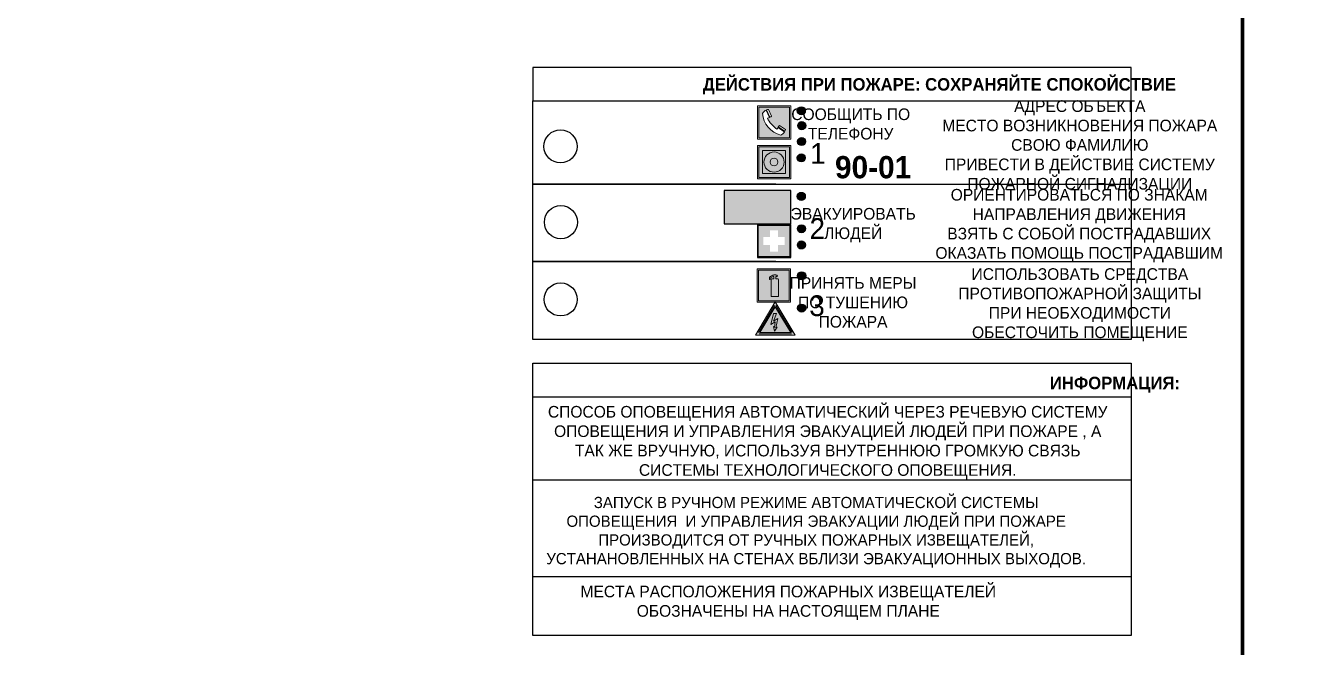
# Model space of a CAD drawing. Header units: millimetres. Extents: x 13114 to 67229, y 22859 to 38520.
# Drawn here: x 30238.9 to 30546.3, y 30672.6 to 30822.1 of the extents above; entities that cross this region are included whole.
import ezdxf

# ---------------------------------------------------------------- set-up
doc = ezdxf.new("R2010")
doc.units = ezdxf.units.MM
doc.styles.add('обычный', font='arial.ttf')

# ---------------------------------------------------------------- blocks, each defined once
blk = doc.blocks.new('A$C3E6D3DDE')
at = {"lineweight": 5}
h = blk.add_hatch(color=40, dxfattribs=at)
h.paths.add_polyline_path([(24.1, 1.45), (16.46, -11.35), (31.74, -11.35)])
h.paths.add_polyline_path([(24.09, -0.46), (30.03, -10.41), (18.14, -10.41)], flags=16)
h.paths.add_polyline_path([(24.54, -3.08), (23.41, -6.02), (25.13, -5.01), (24.33, -8.5), (24.82, -8.27), (23.79, -9.86), (23.4, -8.04), (23.8, -8.43), (24.04, -6.29), (22.39, -7.25), (23.44, -3.08)], flags=0)
h = blk.add_hatch(color=256, dxfattribs=at)
h.paths.add_polyline_path([(24.37, 0.03, 0.567511), (23.82, 0.03), (17.59, -10.4, 0.582454), (17.86, -10.88), (30.32, -10.88, 0.582149), (30.6, -10.4)])
h.paths.add_polyline_path([(24.09, -0.46), (18.14, -10.41), (30.03, -10.41)], flags=16)
h.paths.add_polyline_path([(24.54, -3.08), (23.41, -6.02), (25.13, -5.01), (24.33, -8.5), (24.82, -8.27), (23.79, -9.86), (23.4, -8.04), (23.8, -8.43), (24.04, -6.29), (22.39, -7.25), (23.44, -3.08)], flags=0)
h = blk.add_hatch(color=40, dxfattribs=at)
h.paths.add_polyline_path([(24.09, -0.46), (18.14, -10.41), (30.03, -10.41)])
h.paths.add_polyline_path([(24.82, -8.27), (23.79, -9.86), (23.4, -8.04), (23.8, -8.43), (24.04, -6.29), (22.39, -7.25), (23.44, -3.08), (24.54, -3.08), (23.41, -6.02), (25.13, -5.01), (24.33, -8.5)], flags=16)
at = {"color": 40, "lineweight": 5}
for p, q in [((16.46, -11.35), (24.1, 1.45)), ((24.1, 1.45), (31.74, -11.35))]:
    blk.add_line(p, q, dxfattribs=at)
at = {"lineweight": 5}
for p, q in [((17.59, -10.4), (23.82, 0.03)), ((24.37, 0.03), (30.6, -10.4)), ((18.14, -10.41), (24.09, -0.46)), ((23.44, -3.08), (22.39, -7.25)), ((23.41, -6.02), (24.54, -3.08)), ((24.54, -3.08), (23.44, -3.08)), ((24.09, -0.46), (30.03, -10.41)), ((22.39, -7.25), (24.04, -6.29)), ((23.8, -8.43), (23.4, -8.04)), ((23.4, -8.04), (23.79, -9.86)), ((25.13, -5.01), (23.41, -6.02)), ((23.79, -9.86), (24.82, -8.27)), ((24.04, -6.29), (23.8, -8.43)), ((24.33, -8.5), (25.13, -5.01)), ((24.82, -8.27), (24.33, -8.5)), ((17.86, -10.88), (30.32, -10.88)), ((18.14, -10.41), (30.03, -10.41))]:
    blk.add_line(p, q, dxfattribs=at)
at = {"color": 50, "lineweight": 5}
blk.add_line((31.74, -11.35), (16.46, -11.35), dxfattribs=at)
blk = doc.blocks.new('A$C456E1F9C')
at = {"lineweight": 5}
h = blk.add_hatch(color=242, dxfattribs=at)
h.paths.add_polyline_path([(0.51, -1.47), (0.51, -13.26), (12.29, -13.26), (12.29, -1.47)])
h.paths.add_polyline_path([(5.42, -4.95, -0.254479), (4.78, -5.4), (3.52, -2.53, -0.209735), (4.23, -2.4)], flags=16)
h.paths.add_polyline_path([(8.53, -8.6), (10.87, -10.17), (10.54, -10.76), (8.03, -9.13, -0.192251)], flags=16)
h.paths.add_polyline_path([(4.61, -5.49, 0.005518), (3.87, -5.72, 0.128647), (7.49, -10.01, 0.00809), (7.83, -9.33), (10.47, -10.97, -0.16736), (8.99, -12.25, -0.327862), (1.95, -3.95, -0.166952), (3.36, -2.62)], flags=16)
at = {"color": 242, "lineweight": 5}
for p, q in [((0, -13.77), (0, -0.97)), ((12.8, -0.97), (0, -0.97)), ((4.61, -5.49), (3.36, -2.62)), ((3.52, -2.53), (4.78, -5.4)), ((4.23, -2.4), (5.42, -4.95)), ((12.8, -13.77), (12.8, -0.97)), ((7.83, -9.33), (10.47, -10.97)), ((8.03, -9.13), (10.54, -10.76)), ((10.81, -10.12), (8.53, -8.6)), ((0, -13.77), (12.8, -13.77)), ((10.54, -10.76), (10.8, -10.3)), ((10.8, -10.3), (10.81, -10.12))]:
    blk.add_line(p, q, dxfattribs=at)
blk.add_lwpolyline([(0.51, -1.47), (12.29, -1.47), (12.29, -13.26), (0.51, -13.26)], close=True, dxfattribs=at)
for centre, radius, start, end in [((4.59, -5.34), 2.99, 114.2845, 152.1974), ((11.12, -3.31), 9.19, 183.9915, 256.6009), ((4.02, -3.27), 0.891, 76.3284, 123.7092), ((14.98, -39.1), 35.17, 107.1487, 108.4135), ((13.86, -0.94), 11.08, 205.5536, 234.8762), ((4.68, -4.59), 0.824, 276.9621, 334.0723), ((-13.31, 0.8), 23.44, 332.5487, 334.4027), ((8.94, -9.5), 0.989, 114.4092, 157.9388), ((7.87, -9.46), 3, 291.9291, 329.9329)]:
    blk.add_arc(centre, radius, start, end, dxfattribs=at)
blk = doc.blocks.new('A$C54414219')
at = {"true_color": 0xffffff}
h = blk.add_hatch(color=7, dxfattribs=at)
h.paths.add_polyline_path([(2.39, -9.45), (2.39, -18.3), (11.23, -18.3), (11.23, -9.45)], flags=0)
h.paths.add_polyline_path([(10.71, -13.87, -1), (2.92, -13.87, -1)], flags=0)
h.paths.add_polyline_path([(8.3, -13.87, -1), (5.33, -13.87, -1)], flags=0)
h.paths.add_polyline_path([(0.41, -7.47), (0.41, -20.27), (13.21, -20.27), (13.21, -7.47)])
h.paths.add_polyline_path([(0.92, -19.77), (12.71, -19.77), (12.71, -7.98), (0.92, -7.98)], flags=16)
h.paths.add_polyline_path([(11.23, -9.45), (11.23, -18.3), (2.39, -18.3), (2.39, -9.45)], flags=0)
at = {"lineweight": 5}
h = blk.add_hatch(color=242, dxfattribs=at)
h.paths.add_polyline_path([(12.71, -7.98), (0.92, -7.98), (0.92, -19.77), (12.71, -19.77)])
h.paths.add_polyline_path([(11.23, -18.3), (2.39, -18.3), (2.39, -9.45), (11.23, -9.45)], flags=16)
h.paths.add_polyline_path([(10.71, -13.87, -1), (2.92, -13.87, -1)], flags=0)
h.paths.add_polyline_path([(8.3, -13.87, -1), (5.33, -13.87, -1)], flags=0)
at = {"true_color": 0xffffff}
h = blk.add_hatch(color=7, dxfattribs=at)
h.paths.add_polyline_path([(2.39, -9.45), (2.39, -18.3), (11.23, -18.3), (11.23, -9.45)])
h.paths.add_polyline_path([(10.71, -13.87, -1), (2.92, -13.87, -1)], flags=16)
h.paths.add_polyline_path([(8.3, -13.87, -1), (5.33, -13.87, -1)], flags=0)
at = {"lineweight": 5}
h = blk.add_hatch(color=242, dxfattribs=at)
h.paths.add_polyline_path([(2.92, -13.87, 1), (10.71, -13.87, 1)])
h.paths.add_polyline_path([(8.3, -13.87, -1), (5.33, -13.87, -1)], flags=16)
at = {"color": 242, "lineweight": 5}
for p, q in [((0.41, -20.27), (0.41, -7.47)), ((0.41, -7.47), (13.21, -7.47)), ((0.41, -7.47), (13.21, -7.47)), ((13.21, -20.27), (13.21, -7.47)), ((0.41, -20.27), (13.21, -20.27))]:
    blk.add_line(p, q, dxfattribs=at)
for points in [[(0.92, -7.98), (12.71, -7.98), (12.71, -19.77), (0.92, -19.77)], [(2.39, -9.45), (11.23, -9.45), (11.23, -18.3), (2.39, -18.3)]]:
    blk.add_lwpolyline(points, close=True, dxfattribs=at)
for radius in [3.89, 1.49]:
    blk.add_circle((6.81, -13.87), radius, dxfattribs=at)
blk = doc.blocks.new('A$C32E8229D')
at = {"true_color": 0xffffff}
blk.add_hatch(color=7, dxfattribs=at).paths.add_polyline_path([(0, 0), (0, -8), (16, -8), (16, 0)])
h = blk.add_hatch(color=126)
h.paths.add_polyline_path([(0.2, -0.2), (15.8, -0.2), (15.8, -7.8), (0.2, -7.8)])
h.paths.add_polyline_path([(13.49, -2.05), (12.08, -2.05), (11.37, -2.63, 0.162397), (11.29, -2.84), (11.29, -3.63), (10.35, -3.63), (10.35, -4.05), (11.68, -4.05), (11.68, -3.48), (12.26, -4.28), (11.29, -5.1), (11.29, -6.78), (11.85, -6.78), (11.85, -5.44), (12.8, -4.64), (12.8, -5.94), (14.46, -5.94), (14.46, -5.39), (13.45, -5.39), (13.45, -3.97), (12.46, -2.59), (13.15, -2.59), (13.69, -3.34), (14.18, -3)], flags=16)
h.paths.add_polyline_path([(10.74, -1.82, 1), (11.8, -1.82, 1)], flags=16)
h.paths.add_polyline_path([(9.39, -3.59), (5.99, -3.59), (6.56, -3.03), (5.91, -3.03), (5.1, -3.83), (5.91, -4.64), (6.56, -4.64), (5.99, -4.09), (9.39, -4.09)], flags=16)
h.paths.add_polyline_path([(4.29, -1.08), (1.72, -1.08), (1.72, -6.6), (4.29, -6.6)], flags=16)
at = {"color": 126}
blk.add_lwpolyline([(16, -8), (0, -8), (0, 0), (16, 0)], close=True, dxfattribs=at)
blk = doc.blocks.new('A$C18900ED3')
h = blk.add_hatch(color=126)
h.paths.add_polyline_path([(-0.18, -0.18), (-7.02, -0.18), (-7.02, -7.02), (-0.18, -7.02)])
h.paths.add_polyline_path([(-5.89, -4.46), (-5.89, -2.77), (-4.46, -2.77), (-4.46, -1.31), (-2.77, -1.31), (-2.77, -2.77), (-1.33, -2.77), (-1.33, -4.46), (-2.77, -4.46), (-2.77, -5.89), (-4.46, -5.89), (-4.46, -4.46)], flags=16)
at = {"color": 126}
for p, q in [((-7.2, 0), (-7.2, -7.2)), ((0, 0), (-7.2, 0)), ((0, -7.2), (0, 0)), ((-7.02, -7.02), (-7.02, -0.18)), ((-7.02, -0.18), (-0.18, -0.18)), ((-0.18, -0.18), (-0.18, -7.02)), ((-7.2, -7.2), (0, -7.2)), ((-0.18, -7.02), (-7.02, -7.02))]:
    blk.add_line(p, q, dxfattribs=at)
blk = doc.blocks.new('A$C3AD82952')
at = {"true_color": 0xf5f5ff}
h = blk.add_hatch(color=7, dxfattribs=at)
h.dxf.hatch_style = 1
h.paths.add_polyline_path([(8.21, 8.73, 0.414214), (7.89, 9.05), (7.22, 9.05), (7.22, 9.92), (7.59, 9.92, 1), (7.57, 10.36), (7.22, 10.36), (7.22, 10.6), (6.43, 10.6), (6.43, 10.36), (6.01, 10.36), (4.74, 9.59), (4.74, 8.69), (4.98, 8.73), (4.98, 9.26), (6.12, 9.91), (6.43, 9.91), (6.43, 9.05), (5.76, 9.05, 0.414214), (5.44, 8.73), (5.44, 2.2), (8.21, 2.2)], flags=0)
h.paths.add_polyline_path([(12.8, 12.8), (0, 12.8), (0, 0), (12.8, 0)])
h.paths.add_polyline_path([(0.51, 12.29), (12.29, 12.29), (12.29, 0.51), (0.51, 0.51)], flags=16)
h.paths.add_polyline_path([(4.74, 9.59), (6.01, 10.36), (6.43, 10.36), (6.43, 10.6), (7.22, 10.6), (7.22, 10.36), (7.59, 10.36, -0.94586), (7.59, 9.92), (7.22, 9.92), (7.22, 9.05), (7.89, 9.05, -0.414214), (8.21, 8.73), (8.21, 2.2), (5.44, 2.2), (5.44, 8.73, -0.414214), (5.76, 9.05), (6.43, 9.05), (6.43, 9.91), (6.12, 9.91), (4.98, 9.26), (4.98, 8.73), (4.74, 8.69)], flags=0)
h = blk.add_hatch(color=242)
h.dxf.hatch_style = 1
h.paths.add_polyline_path([(12.29, 12.29), (0.51, 12.29), (0.51, 0.51), (12.29, 0.51)])
h.paths.add_polyline_path([(4.74, 8.69), (4.74, 9.59), (6.01, 10.36), (6.43, 10.36), (6.43, 10.6), (7.22, 10.6), (7.22, 10.36), (7.59, 10.36, -0.94586), (7.59, 9.92), (7.22, 9.92), (7.22, 9.05), (7.89, 9.05, -0.414214), (8.21, 8.73), (8.21, 2.2), (5.44, 2.2), (5.44, 8.73, -0.414214), (5.76, 9.05), (6.43, 9.05), (6.43, 9.91), (6.12, 9.91), (4.98, 9.26), (4.98, 8.73)], flags=16)
h = blk.add_hatch(color=7, dxfattribs=at)
h.dxf.hatch_style = 1
h.paths.add_polyline_path([(8.21, 8.73, 0.414214), (7.89, 9.05), (7.22, 9.05), (7.22, 9.92), (7.59, 9.92, 1), (7.57, 10.36), (7.22, 10.36), (7.22, 10.6), (6.43, 10.6), (6.43, 10.36), (6.01, 10.36), (4.74, 9.59), (4.74, 8.69), (4.98, 8.73), (4.98, 9.26), (6.12, 9.91), (6.43, 9.91), (6.43, 9.05), (5.76, 9.05, 0.414214), (5.44, 8.73), (5.44, 2.2), (8.21, 2.2)])
at = {"color": 242, "lineweight": 5}
for p, q in [((0, 0), (0, 12.8)), ((0, 12.8), (12.8, 12.8)), ((6.01, 10.36), (4.74, 9.59)), ((4.98, 9.26), (6.12, 9.91)), ((6.01, 10.36), (6.43, 10.36)), ((6.12, 9.91), (6.43, 9.91)), ((7.22, 10.6), (6.43, 10.6)), ((6.43, 10.6), (6.43, 10.36)), ((6.43, 9.91), (6.43, 9.05)), ((7.22, 10.36), (7.22, 10.6)), ((7.59, 10.36), (7.22, 10.36)), ((7.22, 9.05), (7.22, 9.92)), ((7.59, 9.92), (7.22, 9.92)), ((12.8, 0), (12.8, 12.8)), ((4.74, 9.59), (4.74, 8.69)), ((4.74, 8.69), (4.98, 8.73)), ((4.98, 8.73), (4.98, 9.26)), ((5.44, 2.2), (5.44, 8.73)), ((5.76, 9.05), (6.43, 9.05)), ((7.89, 9.05), (7.22, 9.05)), ((8.21, 2.2), (8.21, 8.73)), ((0, 0), (12.8, 0)), ((5.44, 2.2), (8.21, 2.2))]:
    blk.add_line(p, q, dxfattribs=at)
blk.add_lwpolyline([(0.51, 12.29), (12.29, 12.29), (12.29, 0.51), (0.51, 0.51)], close=True, dxfattribs=at)
for centre, radius, start, end in [((7.58, 10.14), 0.223, 273.1875, 86.8125), ((5.76, 8.73), 0.32, 90, 180), ((7.89, 8.73), 0.32, 0, 90)]:
    blk.add_arc(centre, radius, start, end, dxfattribs=at)

msp = doc.modelspace()

# ---------------------------------------------------------------- hatches: boundary and pattern name
at = {"lineweight": 0}
h = msp.add_hatch(color=256, dxfattribs=at)
h.dxf.hatch_style = 1
h.paths.add_polyline_path([(30424.38, 30801.63, 1), (30426.31, 30801.63, 1)])
h = msp.add_hatch(color=256, dxfattribs=at)
h.dxf.hatch_style = 1
h.paths.add_polyline_path([(30424.48, 30798.04, 1), (30426.41, 30798.04, 1)])
h = msp.add_hatch(color=256, dxfattribs=at)
h.dxf.hatch_style = 1
h.paths.add_polyline_path([(30424.44, 30794.23, 1), (30426.37, 30794.23, 1)])
h = msp.add_hatch(color=256, dxfattribs=at)
h.dxf.hatch_style = 1
h.paths.add_polyline_path([(30424.36, 30790.3, 1), (30426.29, 30790.3, 1)])
h = msp.add_hatch(color=256, dxfattribs=at)
h.dxf.hatch_style = 1
h.paths.add_polyline_path([(30424.37, 30781.04, 1), (30426.3, 30781.04, 1)])
h = msp.add_hatch(color=256, dxfattribs=at)
h.dxf.hatch_style = 1
h.paths.add_polyline_path([(30424.41, 30773.26, 1), (30426.34, 30773.26, 1)])
h = msp.add_hatch(color=256, dxfattribs=at)
h.dxf.hatch_style = 1
h.paths.add_polyline_path([(30424.4, 30769.35, 1), (30426.34, 30769.35, 1)])
h = msp.add_hatch(color=256, dxfattribs=at)
h.dxf.hatch_style = 1
h.paths.add_polyline_path([(30424.46, 30761.93, 1), (30426.39, 30761.93, 1)])
h = msp.add_hatch(color=256, dxfattribs=at)
h.dxf.hatch_style = 1
h.paths.add_polyline_path([(30424.47, 30754.16, 1), (30426.4, 30754.16, 1)])

# ---------------------------------------------------------------- linework, layer by layer
at = {"color": 1, "lineweight": 100}
for points in [[(29931.41, 30894.76), (30531.41, 30894.76), (30531.41, 30499.76), (29931.41, 30499.76)], [(30531.41, 30894.76), (31131.41, 30894.76), (31131.41, 30499.76), (30531.41, 30499.76)]]:
    msp.add_lwpolyline(points, close=True, dxfattribs=at)
for points in [[(30360.83, 30803.98), (30504.6, 30803.98), (30504.6, 30812.03), (30360.83, 30812.03)], [(30360.83, 30803.98), (30504.6, 30803.98), (30504.6, 30746.58), (30360.83, 30746.58)]]:
    msp.add_lwpolyline(points, close=True)
for points in [[(30419.25, 30783.99), (30360.83, 30783.99), (30504.6, 30783.99)], [(30419.25, 30765.41), (30360.83, 30765.41), (30504.6, 30765.41)]]:
    msp.add_lwpolyline(points)
at = {"color": 0}
msp.add_lwpolyline([(30360.83, 30740.92), (30504.6, 30740.92), (30504.6, 30675.47), (30360.83, 30675.47)], close=True, dxfattribs=at)
for points in [[(30360.83, 30732.87), (30504.6, 30732.87)], [(30360.83, 30712.87), (30504.6, 30712.87)], [(30360.83, 30689.62), (30504.6, 30689.62)]]:
    msp.add_lwpolyline(points, dxfattribs=at)
for centre, radius in [((30425.34, 30801.63), 0.966), ((30367.46, 30793.06), 3.98), ((30425.45, 30798.04), 0.966), ((30425.41, 30794.23), 0.966), ((30425.33, 30790.3), 0.966), ((30425.34, 30781.04), 0.966), ((30367.55, 30774.83), 3.98), ((30425.38, 30773.26), 0.966), ((30425.37, 30769.35), 0.966), ((30425.43, 30761.93), 0.966), ((30367.49, 30756.25), 3.98), ((30425.43, 30754.16), 0.966)]:
    msp.add_circle(centre, radius)

# ---------------------------------------------------------------- block references
for name, p, xscale, yscale, zscale in [('A$C456E1F9C', (30414.79, 30803.44), 0.625, 0.625, 0.625), ('A$C54414219', (30414.53, 30797.96), 0.625, 0.625, 0.625), ('A$C18900ED3', (30422.79, 30774.31), 1.111111111007631, 1.111111111007631, 1.111111111007631), ('A$C3AD82952', (30414.73, 30755.58), 0.625, 0.625, 0.625), ('A$C3E6D3DDE', (30404.02, 30754.77), 0.625, 0.625, 0.625)]:
    msp.add_blockref(name, p, dxfattribs=dict(xscale=xscale, yscale=yscale, zscale=zscale))
at = {"xscale": -1}
msp.add_blockref('A$C32E8229D', (30422.79, 30782.46), dxfattribs=at)

# ---------------------------------------------------------------- texts
at = {"lineweight": 0, "attachment_point": 5, "style": 'обычный'}
for s, insert, char_height, width in [('{\\fProxima Nova Rg|b1|i0|c204|p2;ДЕЙСТВИЯ ПРИ ПОЖАРЕ: СОХРАНЯЙТЕ СПОКОЙСТВИЕ\\H1.6644x; }', (30458.55, 30807.54), 3, 175.1736), ('{\\fProxima Nova Rg|b0|i0|c204|p2;СООБЩИТЬ ПО \\PТЕЛЕФОНУ}', (30437.22, 30798.43), 2.8, 126.6484), ('\\pi-8.4,l8.4,t8.4;{\\fProxima Nova Rg|b0|i0|c204|p2;АДРЕС ОБЪЕКТА\\PМЕСТО ВОЗНИКНОВЕНИЯ ПОЖАРА \\PСВОЮ ФАМИЛИЮ\\PПРИВЕСТИ В ДЕЙСТВИЕ СИСТЕМУ \\PПОЖАРНОЙ СИГНАЛИЗАЦИИ}', (30492.29, 30793), 2.8, 126.6484), ('{\\fProxima Nova Rg|b0|i0|c204|p2;1\\H1.1667x; }', (30429.32, 30791.37), 5, 126.6484), ('{\\fProxima Nova Rg|b1|i0|c204|p2;\\H1.0714x;90-01\\fProxima Nova Rg|b0|i0|c204|p2;\\H0.93331x; \\H1.3449x; }', (30442.6, 30788.02), 5, 126.6484), ('\\pi-8.4,l8.4,t8.4;{\\fProxima Nova Rg|b0|i0|c204|p2;ОРИЕНТИРОВАТЬСЯ ПО ЗНАКАМ \\PНАПРАВЛЕНИЯ ДВИЖЕНИЯ\\PВЗЯТЬ С СОБОЙ ПОСТРАДАВШИХ\\PОКАЗАТЬ ПОМОЩЬ ПОСТРАДАВШИМ}', (30492.15, 30774.02), 2.8, 126.6484), ('{\\fProxima Nova Rg|b0|i0|c204|p2;ЭВАКУИРОВАТЬ \\PЛЮДЕЙ}', (30437.82, 30774.11), 2.8, 126.6484), ('{\\fProxima Nova Rg|b0|i0|c204|p2;2\\H1.1967x; }', (30429.17, 30773.29), 5, 126.6484), ('\\pi-8.4,l8.4,t8.4;{\\fProxima Nova Rg|b0|i0|c204|p2;ИСПОЛЬЗОВАТЬ СРЕДСТВА \\PПРОТИВОПОЖАРНОЙ ЗАЩИТЫ \\PПРИ НЕОБХОДИМОСТИ \\PОБЕСТОЧИТЬ ПОМЕЩЕНИЕ}', (30492.31, 30754.95), 2.8, 126.6484), ('{\\fProxima Nova Rg|b0|i0|c204|p2;ПРИНЯТЬ МЕРЫ \\PПО ТУШЕНИЮ \\PПОЖАРА}', (30437.78, 30755.53), 2.8, 126.6484), ('{\\fProxima Nova Rg|b0|i0|c204|p2;3\\H1.1967x; }', (30429.11, 30754.71), 5, 126.6484), ('{\\fProxima Nova Rg|b1|i0|c204|p2;ИНФОРМАЦИЯ:\\H1.1997x; }', (30500.74, 30735.73), 3, 175.1736), ('{\\fProxima Nova Rg|b0|i0|c204|p2;СПОСОБ ОПОВЕЩЕНИЯ АВТОМАТИЧЕСКИЙ ЧЕРЕЗ РЕЧЕВУЮ СИСТЕМУ ОПОВЕЩЕНИЯ И УПРАВЛЕНИЯ ЭВАКУАЦИЕЙ ЛЮДЕЙ ПРИ ПОЖАРЕ , А ТАК ЖЕ ВРУЧНУЮ, ИСПОЛЬЗУЯ ВНУТРЕННЮЮ ГРОМКУЮ СВЯЗЬ СИСТЕМЫ ТЕХНОЛОГИЧЕСКОГО ОПОВЕЩЕНИЯ.}', (30431.69, 30721.83), 2.8, 137.0334), ('{\\fProxima Nova Rg|b0|i0|c204|p2;\\P\\pt8.1;ЗАПУСК В РУЧНОМ РЕЖИМЕ АВТОМАТИЧЕСКОЙ СИСТЕМЫ ОПОВЕЩЕНИЯ  И УПРАВЛЕНИЯ ЭВАКУАЦИИ ЛЮДЕЙ ПРИ ПОЖАРЕ ПРОИЗВОДИТСЯ ОТ РУЧНЫХ ПОЖАРНЫХ ИЗВЕЩАТЕЛЕЙ, УСТАНАНОВЛЕННЫХ НА СТЕНАХ ВБЛИЗИ ЭВАКУАЦИОННЫХ ВЫХОДОВ. }', (30428.91, 30702.53), 2.7, 131.4512), ('\\pt8.4;{\\fProxima Nova Rg|b0|i0|c204|p2;\\PМЕСТА РАСПОЛОЖЕНИЯ ПОЖАРНЫХ ИЗВЕЩАТЕЛЕЙ ОБОЗНАЧЕНЫ НА НАСТОЯЩЕМ ПЛАНЕ}', (30422.21, 30685.61), 2.8, 118.5618)]:
    msp.add_mtext(s, dxfattribs=dict(at, insert=insert, char_height=char_height, width=width))

doc.saveas('drawing.dxf')
